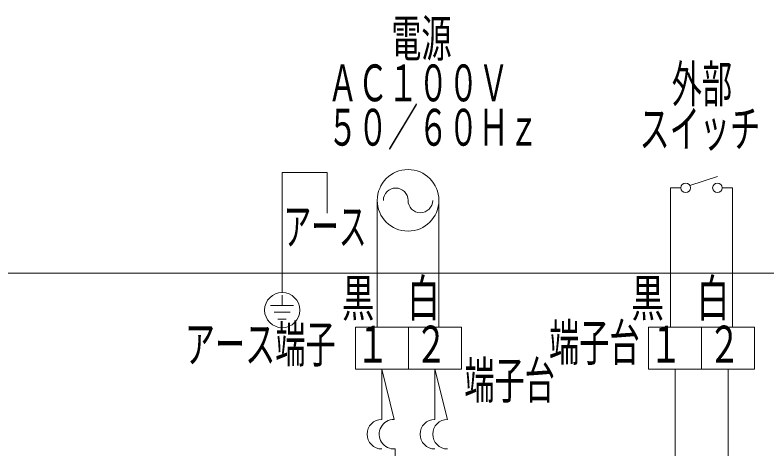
# Model space of a CAD drawing. Units: millimetres on the paper. Extents: x -305 to 305, y -152 to 152.
# Drawn here: x -106.82 to -74.85, y -50.66 to -32.2 of the extents above; entities that cross this region are included whole.
import ezdxf
from ezdxf.enums import TextEntityAlignment as Align

# ---------------------------------------------------------------- set-up
doc = ezdxf.new("R2010")
doc.units = ezdxf.units.MM
doc.linetypes.add('LONG_DASHED2', pattern=[13, 12, -1])
doc.layers.add('0-0_PV', color=7, linetype='Continuous', lineweight=9)
doc.styles.add('ＭＳ ゴシック', font='')
doc.styles.get('ＭＳ ゴシック').set_extended_font_data('MS Gothic')

msp = doc.modelspace()

# ---------------------------------------------------------------- linework, layer by layer
at = {"layer": '0-0_PV', "linetype": 'LONG_DASHED2'}
for p, q in [((-93.556, -38.894), (-93.556, -40.62)), ((-78.949, -45.48), (-78.949, -39.549)), ((-78.949, -39.549), (-78.508, -39.549)), ((-76.75, -39.549), (-76.309, -39.549)), ((-76.309, -45.48), (-76.309, -39.549)), ((-91.42, -40.081), (-91.42, -45.48)), ((-88.8, -40.081), (-88.8, -45.48))]:
    msp.add_line(p, q, dxfattribs=at)
at = {"layer": '0-0_PV'}
for p, q in [((-78.129, -39.45), (-76.953, -39.065)), ((-95.463, -44.11), (-95.463, -44.555)), ((-94.986, -44.555), (-95.955, -44.555)), ((-95.129, -44.844), (-95.804, -44.844)), ((-95.288, -45.133), (-95.644, -45.133)), ((-92.349, -45.48), (-92.349, -47.262)), ((-87.843, -45.48), (-92.349, -45.48)), ((-90.096, -45.48), (-90.096, -47.262)), ((-87.843, -45.48), (-87.843, -47.262)), ((-79.878, -45.48), (-79.878, -47.262)), ((-79.878, -45.48), (-75.372, -45.48)), ((-77.625, -45.48), (-77.625, -47.262)), ((-75.372, -45.48), (-75.372, -47.262)), ((-87.843, -47.262), (-92.349, -47.262)), ((-91.222, -47.262), (-91.223, -49.401)), ((-90.707, -49.401), (-91.222, -47.262)), ((-88.969, -47.262), (-88.969, -49.401)), ((-88.433, -49.401), (-88.969, -47.262)), ((-75.372, -47.262), (-79.878, -47.262)), ((-78.751, -47.262), (-78.751, -69.452)), ((-76.498, -47.262), (-76.498, -72.858)), ((-90.655, -64.552), (-90.655, -50.656))]:
    msp.add_line(p, q, dxfattribs=at)
at = {"layer": '0-0_PV', "linetype": 'LONG_DASHED2'}
msp.add_lwpolyline([(-95.463, -44.004), (-95.463, -38.894), (-93.556, -38.894)], dxfattribs=at)
at = {"layer": '0-0_PV'}
msp.add_lwpolyline([(-157.328, -43.184), (-39.377, -43.184), (-39.377, -99.063)], dxfattribs=at)
for centre, radius in [((-90.11, -40.081), 1.31), ((-78.305, -39.549), 0.203), ((-76.953, -39.549), 0.203), ((-95.463, -44.752), 0.747)]:
    msp.add_circle(centre, radius, dxfattribs=at)
for centre, radius, start, end in [((-90.634, -40.081), 0.524, 0, 180), ((-89.586, -40.081), 0.524, 180, 0), ((-91.223, -50.029), 0.629, 90, 269.964), ((-90.707, -50.029), 0.629, 90, 274.7587), ((-88.969, -50.029), 0.629, 90, 270), ((-88.432, -50.029), 0.629, 90.0787, 269.9535)]:
    msp.add_arc(centre, radius, start, end, dxfattribs=at)

# ---------------------------------------------------------------- texts
at = {"layer": '0-0_PV', "style": 'ＭＳ ゴシック'}
for s, height, width, p in [('\u3000\u3000電源', 1.568, 0.6, (-93.393, -34.442)), ('\u3000外部', 1.568, 0.6, (-80.18, -36.385)), ('ＡＣ１００Ｖ', 1.568, 0.6, (-93.53, -36.338)), ('５０／６０Ｈｚ', 1.568, 0.6, (-93.532, -38.225)), ('スイッチ', 1.568, 0.6, (-80.268, -38.286)), ('アース', 1.568, 0.55, (-95.404, -42.445)), ('黒\u3000白', 1.568, 0.65, (-92.926, -45.496)), ('黒\u3000白', 1.568, 0.65, (-80.613, -45.496)), ('アース端子', 1.568, 0.6, (-99.605, -47.449)), ('２', 1.569, 0.65, (-89.828, -47.455)), ('端子台', 1.568, 0.6, (-84.11, -47.379)), ('２', 1.569, 0.65, (-77.356, -47.455)), ('１', 1.569, 0.65, (-92.308, -47.455)), ('１', 1.569, 0.65, (-79.837, -47.455)), ('端子台', 1.568, 0.6, (-87.716, -48.986))]:
    msp.add_text(s, height=height, dxfattribs=dict(at, width=width)).set_placement(p, align=Align.BOTTOM_LEFT)

doc.saveas('drawing.dxf')
